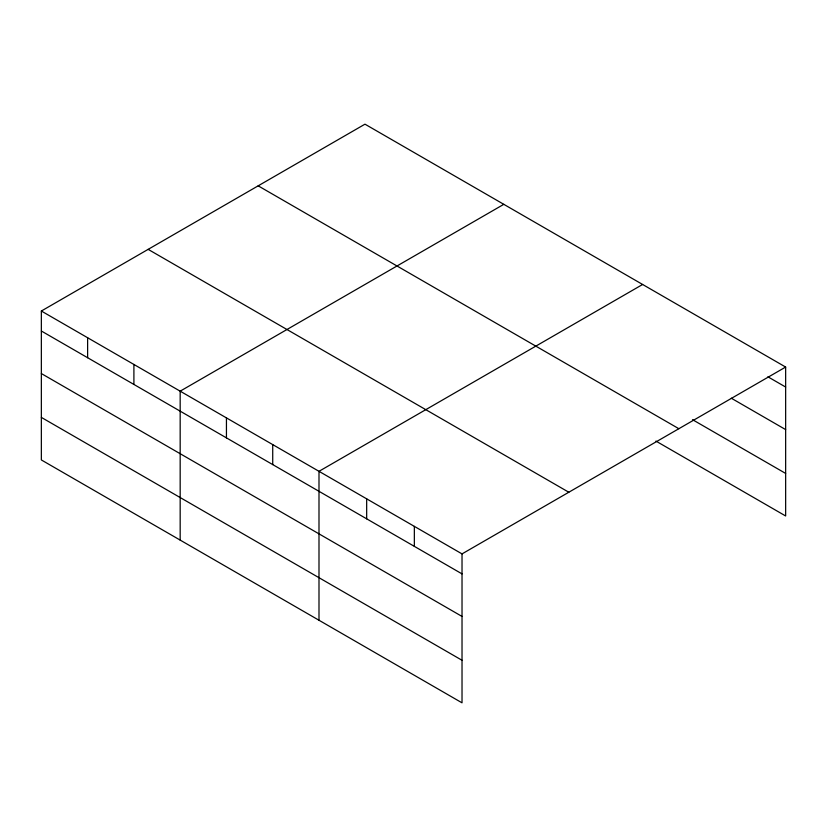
<?xml version="1.0" encoding="UTF-8"?>
<svg xmlns="http://www.w3.org/2000/svg" width="827" height="827" viewBox="0 0 827 827"><rect width="100%" height="100%" fill="white"/><g stroke="black" fill="none" stroke-linecap="round" stroke-linejoin="round"><path stroke-width="1.24" d="M655.925 441.08L785.65 515.976L785.65 367.054L364.976 124.174L41.35 311.024L41.35 459.946L462.024 702.826L462.024 553.894L41.35 311.024M503.798 204.331L180.172 391.171L180.172 540.093M642.62 284.478L318.995 471.318L318.995 620.24M462.024 553.894L785.65 367.054M767.911 376.802L785.65 387.046M731.316 398.221L785.65 429.595M692.509 419.661L785.65 473.426M258.179 185.837L678.853 428.706M148.147 249.361L568.821 492.241M41.35 331.007L462.024 573.886M41.35 373.556L462.024 616.435M41.35 417.397L462.024 660.277M414.348 526.375L414.348 546.358M366.671 498.846L366.671 518.839M272.724 444.606L272.724 464.588M226.443 417.883L226.443 437.876M133.902 364.449L133.902 384.441M87.621 337.736L87.621 357.729"/></g></svg>
